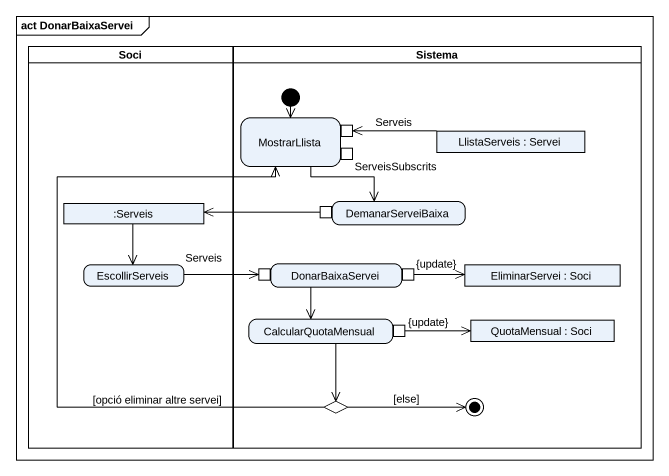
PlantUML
@startuml
mainframe act DonarBaixaServei
hide empty description
state Soci <<partition>> {
  state ":Serveis" as Serveis <<object>>
  state EscollirServeis
}
state Sistema <<partition>> {
  state MostrarLlista {
    state pin1 <<inputPin>>
    state ServeisSubscrits <<inputPin>>
  }
  state "LlistaServeis : Servei" as LlistaServeis <<object>>
  state DemanarServeiBaixa {
    state pin2 <<outputPin>>
  }
  state DonarBaixaServei {
    state pin3 <<inputPin>>
    state "{update}" as update <<outputPin>>
  }
  state "EliminarServei : Soci" as EliminarServei <<object>>
  state CalcularQuotaMensual {
    state "{update}" as update_2 <<outputPin>>
  }
  state "QuotaMensual : Soci" as QuotaMensual <<object>>
  state choice1 <<choice>>
  [*] --> MostrarLlista
  choice1 -right-> [*] : [else]
}
MostrarLlista --> DemanarServeiBaixa
LlistaServeis -left-> pin1 : Serveis
Serveis --> EscollirServeis
pin2 -left-> Serveis
EscollirServeis -right-> pin3 : Serveis
DonarBaixaServei --> CalcularQuotaMensual
update -right-> EliminarServei
CalcularQuotaMensual --> choice1
update_2 -right-> QuotaMensual
choice1 -up-> MostrarLlista : [opció eliminar altre servei]
@enduml
